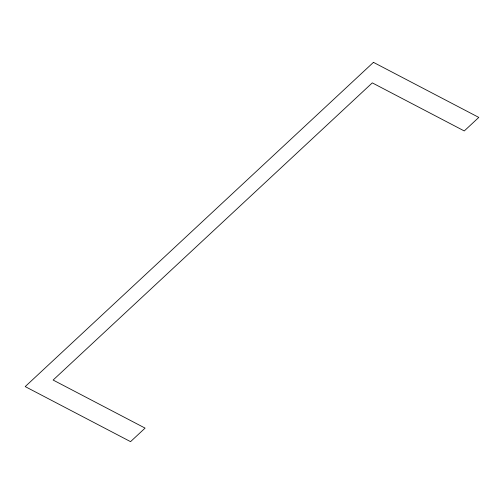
<?xml version="1.0" encoding="UTF-8"?>
<svg xmlns="http://www.w3.org/2000/svg" width="504" height="504" viewBox="0 0 504 504"><rect width="100%" height="100%" fill="white"/><g stroke="black" fill="none" stroke-linecap="round" stroke-linejoin="round"><path stroke-width="0.76" d="M373.451 62.351L25.2 386.587L130.549 441.649L145.089 428.116L53.122 380.048L372.292 82.877L464.26 130.946L478.8 117.413L373.451 62.351"/></g></svg>
